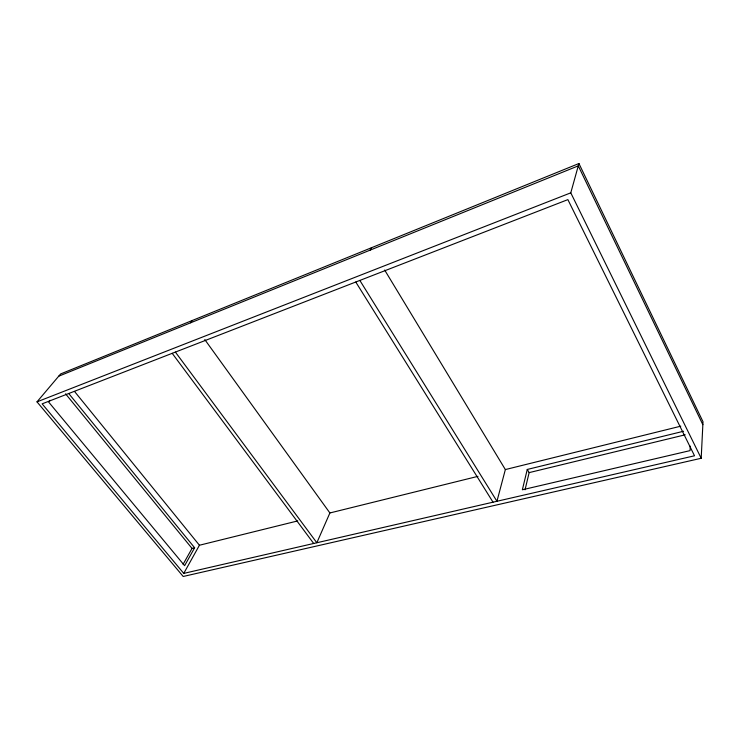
<?xml version="1.0" encoding="UTF-8"?>
<svg xmlns="http://www.w3.org/2000/svg" width="740" height="740" viewBox="0 0 740 740"><rect width="100%" height="100%" fill="white"/><g stroke="black" fill="none" stroke-linecap="round" stroke-linejoin="round"><path stroke-width="1.11" d="M701.196 458.273L703 421.745L578.93 163.522L60.625 373.94L37 401.857L183.187 576.479L701.196 458.273L570.78 192.835L578.93 163.522M690.309 446.155L690.032 450.632L522.357 489.778L527.259 469.456L683.538 431.263M525.048 489.769L529.137 472.62L527.259 469.456M384.661 270.035L505.355 469.567L496.947 501.276L359.853 280.432M477.985 476.338L329.892 512.968L316.84 542.753L175.389 352.083M370.139 250.12L371.434 247.761M183.751 573.398L694.518 455.785L567.876 199.624L42.134 403.846L183.751 573.398L199.43 545.241L297.757 520.914M68.848 393.661L194.638 547.776L184.612 565.674L48.655 402.051L50.089 400.322M183.095 564.305L192.039 548.423L194.638 547.776M190.643 322.788L192.345 320.466M58.719 376.197L578.282 165.862L702.852 424.677M37 401.857L570.78 192.835M505.355 469.567L680.782 426.166M529.137 472.62L685.221 434.796M65.564 393.819L192.039 548.423M74.592 391.525L199.43 545.241M172.198 353.322L313.686 543.475M204.776 339.568L329.892 512.968M355.774 282.014L493.016 502.183"/></g></svg>
